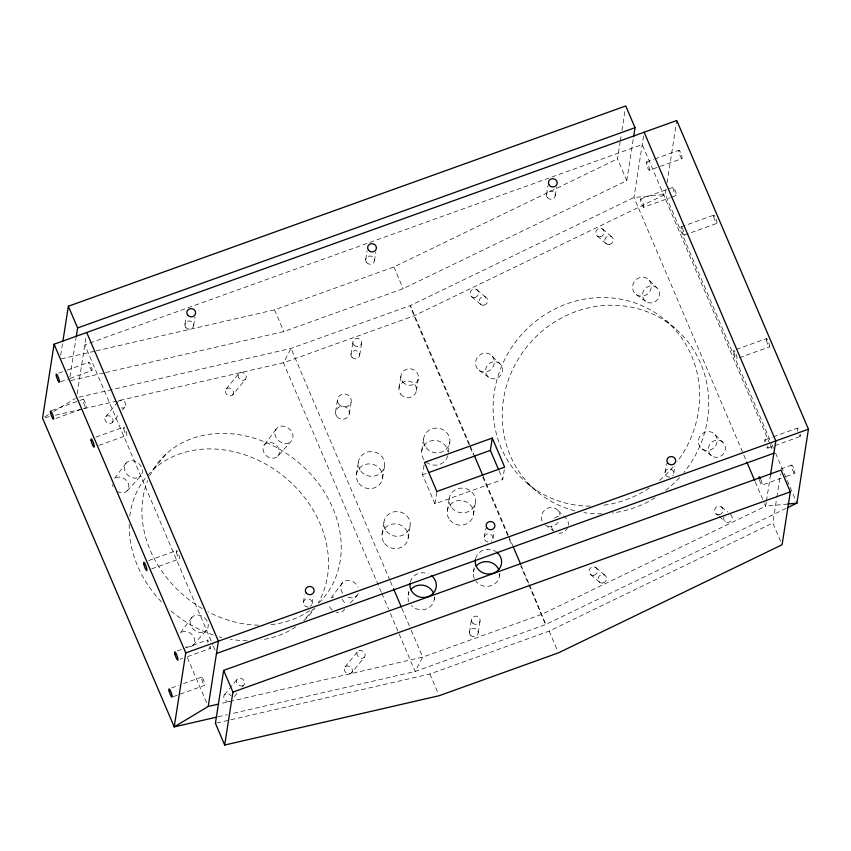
<?xml version="1.0" encoding="UTF-8"?>
<svg xmlns="http://www.w3.org/2000/svg" width="851" height="851" viewBox="0 0 851 851"><rect width="100%" height="100%" fill="white"/><g stroke="black" fill="none" stroke-linecap="round" stroke-linejoin="round"><path stroke-width="0.64" stroke-dasharray="4.25 3.19" d="M60.698 355.293L62.506 343.676M69.963 377.014L76.005 338.283M77.154 393.832L86.153 336.188M184.954 324.412L186.103 317.019M193.666 325.731L195.007 317.104M303.456 602.242L304.605 594.849M335.581 411.746L337.507 399.417M312.168 603.561L313.317 596.168M350.942 354.516L352.857 342.187M365.739 259.459L367.079 250.832M349.304 413.82L351.229 401.491M359.728 354.984L361.654 342.666M374.451 260.778L375.791 252.151M356.452 474.294L358.377 461.965M382.588 478.251L384.514 465.923M399.013 388.013L400.938 375.685M382.046 534.279L383.971 521.961M416.437 390.652L418.362 378.323M421.734 450.839L423.66 438.51M408.182 538.247L410.108 525.918M504.292 469.603L502.76 479.464L434.935 503.824L422.543 474.762L424.266 463.667M408.14 595.477L409.108 589.307M434.935 503.824L436.861 491.495M448.254 452.328L449.796 442.467M447.328 510.834L449.243 498.505M434.287 599.434L434.67 596.966M473.464 514.791L475.379 502.462M473.422 572.021L474.39 565.862M469.433 632.325L471.358 619.996M484.24 537.289L485.591 528.662M478.23 632.804L480.145 620.475M492.952 538.609L494.112 531.215M546.523 194.507L547.874 185.88M555.235 195.826L556.586 187.199M499.558 575.978L499.941 573.51M105.535 372.568L283.819 331.56L403.14 288.691L626.772 180.625L617.507 158.892L620.124 142.106M620.326 140.819L621.124 135.66M621.932 130.49L625.155 109.832M626.772 180.625L633.41 138.022M643.558 135.926L633.963 197.485L743.253 453.711M666.056 189.273L665.248 194.454L771.41 443.371M667.067 182.784L676.779 120.502M669.918 477.103A4.404 4.117 8.9 0 1 665.025 472.337L666.376 463.71M673.737 473.656L674.896 466.263M766.24 502.26L765.634 506.175L542.002 614.252L422.692 657.121L219.845 703.777M766.443 500.962L770.517 474.858M780.548 541.14L772.825 523.035L776.655 498.516M776.846 497.218L780.473 473.986M126.086 463.018L114.023 479.145A8.808 7.244 39.3 0 1 124.916 479.124A8.808 7.244 39.3 0 1 128.001 489.761A8.808 7.244 39.3 0 1 117.64 491.644M264.597 444.52L276.66 428.383M191.922 617.358L179.859 633.495A8.808 7.244 39.3 0 1 194.007 637.58A8.808 7.244 39.3 0 1 185.561 646.866M342.496 582.733L330.433 598.87A8.808 7.244 39.3 0 1 333.762 596.966M105.652 416.745L117.587 402.183M112.268 422.564A4.404 3.617 39.3 0 0 109.417 415.884A4.404 3.617 39.3 0 0 105.194 420.522A4.404 3.617 39.3 0 0 112.268 422.564L119.427 413.82M122.608 409.937L125.001 407.023M153.797 469.124L166.53 453.583M226.111 389.045L238.844 373.504M232.727 394.864A4.404 3.617 39.3 0 0 229.876 388.173A4.404 3.617 39.3 0 0 225.653 392.822A4.404 3.617 39.3 0 0 232.727 394.864L245.46 379.323A4.404 3.617 39.3 0 0 242.609 372.632A4.404 3.617 39.3 0 0 238.386 377.28A4.404 3.617 39.3 0 0 245.46 379.323M224.558 694.682L237.291 679.141M234.355 696.618L237.546 692.735M242.312 686.906L243.907 684.959A4.404 3.617 39.3 0 0 241.056 678.279A4.404 3.617 39.3 0 0 236.833 682.917A4.404 3.617 39.3 0 0 243.907 684.959M313.445 608.88L303.892 620.528A106.875 87.813 39.3 0 0 314.891 608.093M345.017 666.982L357.75 651.44M351.633 672.801A4.404 3.617 39.3 0 0 348.782 666.11A4.404 3.617 39.3 0 0 344.559 670.758A4.404 3.617 39.3 0 0 351.633 672.801L364.366 657.259A4.404 3.617 39.3 0 0 361.515 650.568A4.404 3.617 39.3 0 0 357.292 655.217A4.404 3.617 39.3 0 0 364.366 657.259M127.256 490.782L140.67 475.837A9.712 7.978 39.3 0 0 134.384 461.104A9.712 7.978 39.3 0 0 125.076 471.337A9.712 7.978 39.3 0 0 140.67 475.837M277.83 456.157A8.808 7.244 39.3 0 0 272.129 442.786A8.808 7.244 39.3 0 0 263.682 452.062A8.808 7.244 39.3 0 0 277.83 456.157L291.244 441.212A9.712 7.978 39.3 0 0 284.957 426.468A9.712 7.978 39.3 0 0 275.65 436.701A9.712 7.978 39.3 0 0 291.244 441.212M193.092 645.132L206.506 630.187A9.712 7.978 39.3 0 0 200.219 615.454A9.712 7.978 39.3 0 0 190.911 625.687A9.712 7.978 39.3 0 0 206.506 630.187M350.367 603.029L357.08 595.562M44.816 416.82L49.347 414.097M53.879 411.373L75.409 398.428M96.259 350.846L274.554 309.838L393.875 266.969L617.507 158.892M786.143 508.355L545.704 624.56L415.139 671.471L232.504 713.478M230.919 719.744L429.883 673.981L549.193 631.112L772.825 523.035M58.73 373.121L65.984 370.515M67.197 370.089L88.951 362.271M646.366 161.998L653.621 159.392M654.834 158.956L679.013 150.265M60.464 381.865L68.931 378.823M70.133 378.387L91.897 370.568A4.404 0.787 70.2 0 0 90.366 364.207A4.404 0.787 70.2 0 0 89.015 364.483A4.404 0.787 70.2 0 0 91.897 370.568M649.313 170.296A4.404 0.787 70.2 0 0 647.781 163.935A4.404 0.787 70.2 0 0 646.43 164.211A4.404 0.787 70.2 0 0 649.313 170.296L681.949 158.573A4.404 0.787 70.2 0 0 680.417 152.212A4.404 0.787 70.2 0 0 679.066 152.478A4.404 0.787 70.2 0 0 681.949 158.573M51.751 410.544L83.185 399.247M640.601 198.974L673.237 187.252M55.9 418.415L82.504 408.852M83.706 408.416L86.132 407.555A4.404 0.787 70.2 0 0 84.6 401.183A4.404 0.787 70.2 0 0 83.249 401.459A4.404 0.787 70.2 0 0 86.132 407.555M643.537 207.282A4.404 0.787 70.2 0 0 642.005 200.921A4.404 0.787 70.2 0 0 640.665 201.187A4.404 0.787 70.2 0 0 643.537 207.282L670.141 197.73M671.343 197.294L676.183 195.56A4.404 0.787 70.2 0 0 674.652 189.188A4.404 0.787 70.2 0 0 673.301 189.465A4.404 0.787 70.2 0 0 676.183 195.56M95.929 437.127L123.735 427.138M681.151 226.866L713.787 215.143M98.993 445.381L126.788 435.393M684.204 235.121L716.85 223.398M148.606 560.607L176.402 550.618M736.243 349.484L766.464 338.624M151.659 568.862L179.465 558.873M739.296 357.728L769.517 346.878M422.543 474.762L426.234 473.433M177.242 650.951L184.486 648.345M185.699 647.909L207.463 640.09M764.868 439.829L772.123 437.223M773.336 436.786L797.515 428.096A4.404 0.787 70.2 0 1 799.355 431.021M180.178 659.259L182.593 658.387M187.433 656.653L210.399 648.398M767.815 448.126L800.451 436.403M171.466 687.938L178.721 685.332M183.561 683.587L201.687 677.077M780.867 468.986L791.749 465.082M173.2 696.671L204.634 685.385A4.404 0.787 70.2 0 0 203.102 679.013A4.404 0.787 70.2 0 0 201.751 679.289A4.404 0.787 70.2 0 0 204.634 685.385M759.443 480.038A4.404 0.787 70.2 0 0 762.049 485.113L781.388 478.156M786.218 476.422L794.685 473.379A4.404 0.787 70.2 0 0 793.153 467.018A4.404 0.787 70.2 0 0 791.802 467.295A4.404 0.787 70.2 0 0 794.685 473.379M61.378 358.867L94.972 351.144M70.644 380.588L104.237 372.866M79.132 397.162L291.021 348.421L410.331 305.552L633.963 197.485L665.248 194.454L414.033 315.859L283.468 362.771L117.672 400.906M45.146 417.586L50.326 416.394M55.506 415.203L82.707 408.948M83.994 408.65L116.385 401.204M218.26 716.755L227.323 714.67M216.707 723.01L229.621 720.042M787.792 504.037L765.634 506.175L764.592 503.739M636.271 294.584L645.909 301.541M702.107 448.924L711.744 455.891M479.262 370.462L488.899 377.418M545.097 524.801L553.661 530.992M602.487 228.983L611.603 236.674M597.338 236.121L606.444 243.811M665.461 320.284L674.566 327.975M476.879 289.68L485.995 297.371M721.414 506.824L727.488 511.951M471.731 296.829L480.836 304.52M716.265 513.972L718.287 515.674M719.297 516.536L725.371 521.663M527.269 483.347L536.375 491.038M595.806 567.532L604.923 575.223M590.658 574.67L599.764 582.361M649.366 280.458A9.712 9.138 -49.8 0 1 643.218 295.999A9.712 9.138 -49.8 0 1 633.261 283.649A9.712 9.138 -49.8 0 1 649.366 280.458L657.791 288.734A8.808 8.297 -49.8 0 1 652.206 302.828A8.808 8.297 -49.8 0 1 643.175 291.627A8.808 8.297 -49.8 0 1 657.791 288.734M715.202 434.808A9.712 9.138 -49.8 0 1 709.053 450.349A9.712 9.138 -49.8 0 1 699.096 437.999A9.712 9.138 -49.8 0 1 715.202 434.808L723.627 443.084A8.808 8.297 -49.8 0 1 718.042 457.178A8.808 8.297 -49.8 0 1 709.011 445.967A8.808 8.297 -49.8 0 1 723.627 443.084M492.357 356.335A9.712 9.138 -49.8 0 1 486.208 371.887A9.712 9.138 -49.8 0 1 476.252 359.526A9.712 9.138 -49.8 0 1 492.357 356.335L500.782 364.611A8.808 8.297 -49.8 0 1 495.197 378.706A8.808 8.297 -49.8 0 1 486.176 367.504A8.808 8.297 -49.8 0 1 500.782 364.611M558.192 510.685L566.617 518.961A8.808 8.297 -49.8 0 1 568.33 525.195M771.931 444.594L773.495 448.254M775.58 453.126L796.919 503.154M769.719 443.488L642.218 144.553L84.802 344.825L212.835 644.973M770.24 444.711L772.325 449.583M743.774 454.934L746.901 462.253M755.22 481.772L764.07 502.515M499.143 470.986L502.76 479.464M393.875 266.969L403.14 288.691M469.656 444.658L410.331 305.552L414.033 315.859L473.358 454.955M470.178 445.871L473.826 454.413M483.187 476.379L508.175 534.949M508.696 536.162L512.855 545.927M521.184 565.447L528.992 583.754M529.513 584.967L545.704 624.56L520.716 565.989M549.193 631.112L557.426 650.43M482.73 476.922L508.749 537.928M509.27 539.151L511.876 545.246M274.554 309.838L283.819 331.56M389.896 580.254L291.021 348.421L283.468 362.771L381.312 592.158M390.418 581.478L393.545 588.796M401.874 608.316L410.714 629.059M411.235 630.283L422.692 657.121L415.139 671.471L389.12 610.465M429.883 673.981L438.116 693.299M381.833 593.381L388.599 609.242M213.356 646.196L215.952 652.302M187.401 657.642L207.176 704.011M210.335 646.186A4.404 0.787 70.2 0 1 208.995 646.462M207.516 642.303A4.404 0.787 70.2 0 1 208.867 642.037M760.943 479.73A4.404 0.787 70.2 0 1 762.049 485.113M767.751 445.913A4.404 0.787 70.2 0 1 766.836 447.02M764.932 442.041A4.404 0.787 70.2 0 1 764.985 439.839A4.404 0.787 70.2 0 1 766.719 442.754M682.066 227.728A4.404 0.787 70.2 0 1 684.342 234.706A4.404 0.787 70.2 0 1 681.896 231.121A4.404 0.787 70.2 0 1 681.683 227.174M800.387 434.191A4.404 0.787 70.2 0 1 799.046 434.467M797.855 431.329A4.404 0.787 70.2 0 1 797.515 428.096M487.985 542.023A4.404 4.117 8.9 0 1 484.549 536.258A4.404 4.117 8.9 0 1 491.304 534.747A4.404 4.117 8.9 0 1 491.24 541.3M308.339 607.008A4.404 4.117 8.9 0 1 303.52 601.891A4.404 4.117 8.9 0 1 310.211 599.487A4.404 4.117 8.9 0 1 310.455 606.252M665.025 472.337A4.404 4.117 8.9 0 1 671.109 469.231A4.404 4.117 8.9 0 1 672.854 475.603M309.583 610.582A106.875 87.813 39.3 0 1 268.842 624.857M258.63 625.187A106.875 87.813 39.3 0 1 207.952 611.773M202.155 608.561A106.875 87.813 39.3 0 1 147.627 480.677M149.723 475.932A106.875 87.813 39.3 0 1 293.138 458.146A106.875 87.813 39.3 0 1 318.487 603.263M358.218 593.807A9.712 7.978 39.3 0 1 346.485 596.508M342.708 593.19A9.712 7.978 39.3 0 1 345.102 580.956A9.712 7.978 39.3 0 1 358.08 587.233M117.863 402.002A4.404 3.617 39.3 0 1 122.852 400.608A4.404 3.617 39.3 0 1 125.714 405.619A4.404 3.617 39.3 0 1 121.236 407.895M295.786 626.857A106.875 87.813 39.3 0 1 261.055 639.846M247.184 640.75A106.875 87.813 39.3 0 1 230.61 639.303M221.888 637.495A106.875 87.813 39.3 0 1 219.398 636.846M213.229 634.974A106.875 87.813 39.3 0 1 169.051 609.21M161.445 601.848A106.875 87.813 39.3 0 1 129.235 523.854M129.82 516.163A106.875 87.813 39.3 0 1 146.702 476.464M147.531 475.486A106.875 87.813 39.3 0 1 279.766 473.209A106.875 87.813 39.3 0 1 318.306 602.699M113.109 486.698A8.808 7.244 39.3 0 1 112.513 484.644M344.698 608.912A8.808 7.244 39.3 0 1 336.134 612.231M332.177 610.039A8.808 7.244 39.3 0 1 328.922 604.359M341.921 599.327A8.808 7.244 39.3 0 1 345.176 605.008M229.515 701.447A4.404 3.617 39.3 0 1 224.26 698.788A4.404 3.617 39.3 0 1 225.589 693.948A4.404 3.617 39.3 0 1 231.078 695.756M590.179 506.111A106.875 100.567 -49.8 0 1 496.686 380.705A106.875 100.567 -49.8 0 1 642.877 306.062A106.875 100.567 -49.8 0 1 677.215 461.678M673.077 466.859A106.875 100.567 -49.8 0 1 658.865 480.9M649.324 487.985A106.875 100.567 -49.8 0 1 601.753 505.462M542.119 521.11A9.712 9.138 -49.8 0 1 548.31 507.951A9.712 9.138 -49.8 0 1 560.075 515.089M558.245 522.206A9.712 9.138 -49.8 0 1 547.225 525.907M574.861 510.791A106.875 100.567 -49.8 0 1 511.93 371.121A106.875 100.567 -49.8 0 1 661.418 318.625A106.875 100.567 -49.8 0 1 683.874 472.507M679.566 477.528A106.875 100.567 -49.8 0 1 665.908 490.261M655.079 497.814A106.875 100.567 -49.8 0 1 612.135 513.004M601.88 513.77A106.875 100.567 -49.8 0 1 583.988 512.642M567.766 527.397A8.808 8.297 -49.8 0 1 558.809 533.205M553.15 530.29A8.808 8.297 -49.8 0 1 551.437 524.046M554.671 518.153A8.808 8.297 -49.8 0 1 558.735 516.185M730.52 514.515A4.404 4.149 -49.8 0 1 731.552 520.163A4.404 4.149 -49.8 0 1 725.999 522.025A4.404 4.149 -49.8 0 1 724.01 516.706M447.658 455.849A13.222 12.361 8.9 0 1 426.979 462.636A13.222 12.361 8.9 0 1 428.138 441.999A13.222 12.361 8.9 0 1 447.903 451.562M434.404 597.274A13.222 12.361 8.9 0 1 426.149 609.029A13.222 12.361 8.9 0 1 411.395 605.54M408.969 601.848A13.222 12.361 8.9 0 1 409.065 592.381M499.686 573.819A13.222 12.361 8.9 0 1 490.889 585.754A13.222 12.361 8.9 0 1 475.943 581.244M474.252 578.393A13.222 12.361 8.9 0 1 474.347 568.925M410.278 582.095A13.222 12.361 8.9 0 1 428.298 573.829M475.56 558.639A13.222 12.361 8.9 0 1 495.612 551.437M123.725 428.691A4.404 0.787 70.2 0 0 126.576 435.382A4.404 0.787 70.2 0 0 125.501 429.723A4.404 0.787 70.2 0 0 123.725 428.691M176.391 552.171A4.404 0.787 70.2 0 0 179.242 558.862A4.404 0.787 70.2 0 0 178.178 553.203A4.404 0.787 70.2 0 0 176.391 552.171M733.807 351.899A4.404 0.787 70.2 0 0 736.658 358.59A4.404 0.787 70.2 0 0 735.583 352.931A4.404 0.787 70.2 0 0 733.807 351.899M713.776 216.697A4.404 0.787 70.2 0 0 716.627 223.377A4.404 0.787 70.2 0 0 715.563 217.728A4.404 0.787 70.2 0 0 713.776 216.697M766.443 340.177A4.404 0.787 70.2 0 0 769.293 346.857A4.404 0.787 70.2 0 0 768.23 341.208A4.404 0.787 70.2 0 0 766.443 340.177M366.579 262.534A4.404 4.117 8.9 0 0 374.142 261.81A4.404 4.117 8.9 0 0 369.557 256.013A4.404 4.117 8.9 0 0 366.579 262.534M547.363 197.581A4.404 4.117 8.9 0 0 554.926 196.858A4.404 4.117 8.9 0 0 550.352 191.06A4.404 4.117 8.9 0 0 547.363 197.581M185.795 327.486A4.404 4.117 8.9 0 0 193.358 326.763A4.404 4.117 8.9 0 0 188.773 320.965A4.404 4.117 8.9 0 0 185.795 327.486M593.807 575.319A4.404 4.149 -49.8 0 0 596.594 568.266A4.404 4.149 -49.8 0 0 589.296 569.713A4.404 4.149 -49.8 0 0 593.807 575.319M719.414 514.621A4.404 4.149 -49.8 0 0 722.201 507.568A4.404 4.149 -49.8 0 0 714.904 509.015A4.404 4.149 -49.8 0 0 719.414 514.621M474.879 297.478A4.404 4.149 -49.8 0 0 477.677 290.425A4.404 4.149 -49.8 0 0 470.369 291.872A4.404 4.149 -49.8 0 0 474.879 297.478M600.487 236.769A4.404 4.149 -49.8 0 0 603.285 229.717A4.404 4.149 -49.8 0 0 595.977 231.164A4.404 4.149 -49.8 0 0 600.487 236.769M609.593 244.46A4.404 4.149 -49.8 0 0 612.39 237.418A4.404 4.149 -49.8 0 0 605.082 238.854A4.404 4.149 -49.8 0 0 609.593 244.46M483.996 305.169A4.404 4.149 -49.8 0 0 486.783 298.116A4.404 4.149 -49.8 0 0 479.475 299.563A4.404 4.149 -49.8 0 0 483.996 305.169M602.912 583.009A4.404 4.149 -49.8 0 0 605.71 575.957A4.404 4.149 -49.8 0 0 598.402 577.403A4.404 4.149 -49.8 0 0 602.912 583.009M358.984 483.517A13.222 12.361 8.9 0 0 381.673 481.347A13.222 12.361 8.9 0 0 367.919 463.955A13.222 12.361 8.9 0 0 358.984 483.517M449.849 520.057A13.222 12.361 8.9 0 0 472.539 517.887A13.222 12.361 8.9 0 0 458.795 500.494A13.222 12.361 8.9 0 0 449.849 520.057M384.567 543.502A13.222 12.361 8.9 0 0 407.257 541.342A13.222 12.361 8.9 0 0 393.513 523.939A13.222 12.361 8.9 0 0 384.567 543.502M400.693 394.162A8.808 8.244 8.9 0 0 415.82 392.715A8.808 8.244 8.9 0 0 406.661 381.12A8.808 8.244 8.9 0 0 400.693 394.162M336.911 416.586A6.936 6.489 8.9 0 0 348.825 415.448A6.936 6.489 8.9 0 0 341.602 406.321A6.936 6.489 8.9 0 0 336.911 416.586M352.112 357.494A4.404 4.117 8.9 0 0 359.537 356.048A4.404 4.117 8.9 0 0 354.356 350.708A4.404 4.117 8.9 0 0 352.112 357.494M470.603 635.303A4.404 4.117 8.9 0 0 478.039 633.857A4.404 4.117 8.9 0 0 472.848 628.517A4.404 4.117 8.9 0 0 470.603 635.303M402.619 381.833A8.808 8.244 8.9 0 0 417.745 380.386A8.808 8.244 8.9 0 0 408.576 368.791A8.808 8.244 8.9 0 0 402.619 381.833M338.836 404.257A6.936 6.489 8.9 0 0 350.74 403.119A6.936 6.489 8.9 0 0 343.527 393.992A6.936 6.489 8.9 0 0 338.836 404.257M360.898 471.188A13.222 12.361 8.9 0 0 383.588 469.018A13.222 12.361 8.9 0 0 369.845 451.626A13.222 12.361 8.9 0 0 360.898 471.188M386.492 531.184A13.222 12.361 8.9 0 0 409.182 529.014A13.222 12.361 8.9 0 0 395.438 511.621A13.222 12.361 8.9 0 0 386.492 531.184M451.775 507.728A13.222 12.361 8.9 0 0 474.464 505.558A13.222 12.361 8.9 0 0 460.71 488.166A13.222 12.361 8.9 0 0 451.775 507.728M426.181 447.732A13.222 12.361 8.9 0 0 448.871 445.562A13.222 12.361 8.9 0 0 435.127 428.17A13.222 12.361 8.9 0 0 426.181 447.732M472.528 622.985A4.404 4.117 8.9 0 0 479.953 621.528A4.404 4.117 8.9 0 0 474.773 616.198A4.404 4.117 8.9 0 0 472.528 622.985M354.037 345.176A4.404 4.117 8.9 0 0 361.462 343.719A4.404 4.117 8.9 0 0 356.271 338.379A4.404 4.117 8.9 0 0 354.037 345.176"/><path stroke-width="1.28" d="M787.345 507.781L796.919 503.154L808.45 429.191L676.779 120.502L54.081 344.219L42.55 418.181L174.221 726.882L216.962 717.053M62.91 341.091L68.346 306.232L625.762 105.96L635.027 127.693L633.612 136.724M76.196 336.996L77.611 327.965L68.346 306.232M54.081 344.219L185.752 652.919L174.221 726.882L208.218 706.447L218.558 704.075M208.218 706.447L218.399 641.197L86.728 332.496M223.664 670.375L215.409 723.307L224.675 745.04L439.148 695.714L558.458 652.845L782.09 544.768L790.345 491.835L781.08 470.114L223.664 670.375L232.929 692.108L224.675 745.04M498.622 469.773L490.357 450.392L492.282 438.063L424.458 462.433L436.861 491.495L504.675 467.135L492.282 438.063M770.517 474.858L775.814 440.924L644.143 132.224M77.611 327.965L635.027 127.693M428.702 472.55L490.357 450.392M185.752 652.919L808.45 429.191M216.473 653.515L773.889 453.253M232.929 692.108L790.345 491.835M787.792 504.037L796.919 503.154M746.901 462.253L754.699 480.56M474.347 455.636L482.666 475.156M513.376 547.15L520.663 564.224M393.545 588.796L401.353 607.093M759.166 479.017A4.404 0.787 70.2 0 1 760.517 478.741M410.82 589.626A13.222 12.361 8.9 0 1 433.457 593.051M476.092 566.17A13.222 12.361 8.9 0 1 498.729 569.606M431.266 575.531A13.222 12.361 8.9 0 1 428.074 596.7A13.222 12.361 8.9 0 1 410.065 583.148M496.548 552.076A13.222 12.361 8.9 0 1 493.357 573.244A13.222 12.361 8.9 0 1 475.347 559.692M50.613 413.192A4.404 0.787 70.2 0 0 53.485 419.277A4.404 0.787 70.2 0 0 51.954 412.916A4.404 0.787 70.2 0 0 50.613 413.192M56.379 376.206A4.404 0.787 70.2 0 0 59.251 382.301A4.404 0.787 70.2 0 0 57.73 375.929A4.404 0.787 70.2 0 0 56.379 376.206M174.881 654.036A4.404 0.787 70.2 0 0 177.763 660.131A4.404 0.787 70.2 0 0 176.231 653.759A4.404 0.787 70.2 0 0 174.881 654.036M169.115 691.012A4.404 0.787 70.2 0 0 171.987 697.107A4.404 0.787 70.2 0 0 170.455 690.746A4.404 0.787 70.2 0 0 169.115 691.012M91.078 440.424A4.404 0.787 70.2 0 0 93.929 447.105A4.404 0.787 70.2 0 0 92.865 441.456A4.404 0.787 70.2 0 0 91.078 440.424M143.745 563.905A4.404 0.787 70.2 0 0 146.595 570.585A4.404 0.787 70.2 0 0 145.532 564.936A4.404 0.787 70.2 0 0 143.745 563.905M368.504 250.205A4.404 4.117 8.9 0 0 376.068 249.481A4.404 4.117 8.9 0 0 371.483 243.684A4.404 4.117 8.9 0 0 368.504 250.205M487.006 528.035A4.404 4.117 8.9 0 0 494.569 527.312A4.404 4.117 8.9 0 0 489.985 521.514A4.404 4.117 8.9 0 0 487.006 528.035M187.709 315.157A4.404 4.117 8.9 0 0 195.273 314.445A4.404 4.117 8.9 0 0 190.698 308.636A4.404 4.117 8.9 0 0 187.709 315.157M549.289 185.252A4.404 4.117 8.9 0 0 556.852 184.529A4.404 4.117 8.9 0 0 552.267 178.731A4.404 4.117 8.9 0 0 549.289 185.252M667.79 463.082A4.404 4.117 8.9 0 0 675.354 462.359A4.404 4.117 8.9 0 0 670.769 456.561A4.404 4.117 8.9 0 0 667.79 463.082M306.222 592.987A4.404 4.117 8.9 0 0 313.785 592.264A4.404 4.117 8.9 0 0 309.2 586.467A4.404 4.117 8.9 0 0 306.222 592.987"/></g></svg>
